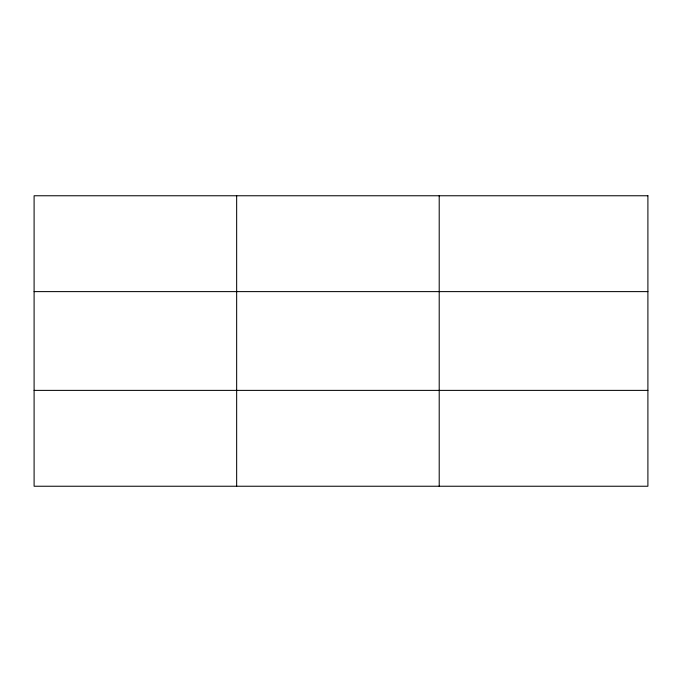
<?xml version="1.0" encoding="UTF-8"?>
<svg xmlns="http://www.w3.org/2000/svg" width="682" height="682" viewBox="0 0 682 682"><rect width="100%" height="100%" fill="white"/><g stroke="black" fill="none" stroke-linecap="round" stroke-linejoin="round"><path stroke-width="1.02" d="M236.654 486.24L236.654 195.76M439.208 486.24L439.208 195.76M34.1 291.615L647.9 291.615M34.1 390.385L647.9 390.385M647.9 195.76L34.1 195.76L34.1 486.24L647.9 486.24L647.9 195.76"/></g></svg>
